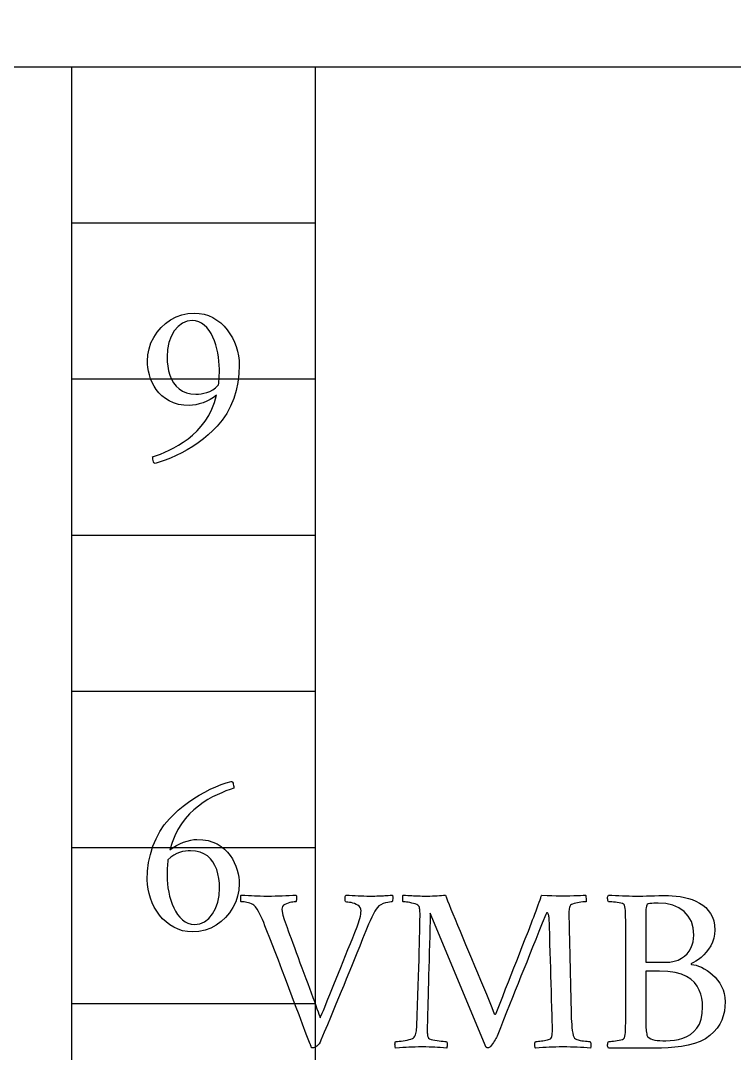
# Model space of a CAD drawing. Header units: millimetres. Extents: x -60 to 60, y -60 to 76.
# Drawn here: x -28.29 to -17.8, y -14.5 to 0.68 of the extents above; entities that cross this region are included whole.
import ezdxf

# ---------------------------------------------------------------- set-up
doc = ezdxf.new("R2010")
doc.units = ezdxf.units.MM
for name, color, linetype in [('CUT_OUTER', 1, 'Continuous'), ('ENGRAVE', 7, 'Continuous'), ('TEXT', 5, 'Continuous')]:
    doc.layers.add(name, color=color, linetype=linetype)

msp = doc.modelspace()

# ---------------------------------------------------------------- linework, layer by layer
at = {"layer": 'CUT_OUTER'}
msp.add_arc((0, -0.0001), 59.9999, 176.771323, 2.429054, dxfattribs=at)
at = {"layer": 'ENGRAVE'}
for points in [[(-40.5, 0), (40.5, 0)], [(-27.54, 0), (-27.54, -27.54), (27.54, -27.54), (27.54, 0)], [(-27.54, 0), (-23.9598, 0)], [(-23.9598, 0), (-23.9598, -23.9598), (23.9598, -23.9598), (23.9598, 0)], [(-27.54, -2.295), (-23.9598, -2.295)], [(-27.54, -4.59), (-23.9598, -4.59)], [(-27.54, -6.885), (-23.9598, -6.885)], [(-27.54, -9.18), (-23.9598, -9.18)], [(-27.54, -11.475), (-23.9598, -11.475)], [(-27.54, -13.77), (-23.9598, -13.77)]]:
    msp.add_lwpolyline(points, dxfattribs=at)
for radius in [58.8, 58.8, 57.225, 54.3, 54.3, 51.99, 47.7, 47.7, 45.18, 40.5, 40.5]:
    msp.add_circle((0, 0), radius, dxfattribs=at)
at = {"layer": 'TEXT'}
for points in [[(-26.3458, -5.7347), (-26.2903, -5.7157), (-26.2311, -5.6931), (-26.1682, -5.6672), (-26.1016, -5.6377), (-26.033, -5.6039), (-25.9643, -5.5649), (-25.8953, -5.5208), (-25.8261, -5.4714), (-25.7585, -5.4161), (-25.694, -5.354), (-25.6329, -5.2853), (-25.5749, -5.2098), (-25.5222, -5.1268), (-25.4766, -5.0353), (-25.4382, -4.9353), (-25.4069, -4.827), (-25.4518, -4.8613), (-25.5, -4.8915), (-25.5514, -4.9176), (-25.6061, -4.9396), (-25.6608, -4.957), (-25.7122, -4.9694), (-25.7604, -4.9769), (-25.8053, -4.9794), (-25.8901, -4.9753), (-25.9677, -4.963), (-26.0382, -4.9424), (-26.1016, -4.9136), (-26.1583, -4.8784), (-26.209, -4.8387), (-26.2536, -4.7944), (-26.2921, -4.7455), (-26.325, -4.6938), (-26.3528, -4.6407), (-26.3753, -4.5864), (-26.3926, -4.5307), (-26.4055, -4.4758), (-26.4147, -4.4238), (-26.4202, -4.3745), (-26.4221, -4.328), (-26.4163, -4.2347), (-26.3991, -4.1453), (-26.3704, -4.0597), (-26.3302, -3.9781), (-26.2803, -3.9022), (-26.2224, -3.8339), (-26.1565, -3.7731), (-26.0825, -3.72), (-26.0024, -3.6768), (-25.9179, -3.6459), (-25.8292, -3.6274), (-25.736, -3.6212), (-25.6617, -3.6255), (-25.591, -3.6381), (-25.5239, -3.6592), (-25.4606, -3.6888), (-25.4014, -3.7253), (-25.3467, -3.7672), (-25.2966, -3.8145), (-25.251, -3.8672), (-25.2103, -3.9243), (-25.1748, -3.9846), (-25.1444, -4.0482), (-25.1193, -4.115), (-25.0996, -4.1833), (-25.0855, -4.2514), (-25.0771, -4.3193), (-25.0743, -4.3869), (-25.0794, -4.5151), (-25.0946, -4.6399), (-25.1201, -4.7611), (-25.1557, -4.8789), (-25.2015, -4.9913), (-25.2575, -5.0963), (-25.3236, -5.194), (-25.4, -5.2843), (-25.4615, -5.3488), (-25.5282, -5.4108), (-25.6001, -5.4701), (-25.6771, -5.5268), (-25.7572, -5.5802), (-25.8378, -5.6295), (-25.9191, -5.6746), (-26.0011, -5.7157), (-26.082, -5.7521), (-26.16, -5.7837), (-26.2353, -5.8102), (-26.3077, -5.8317), (-26.3188, -5.8291), (-26.3276, -5.8213), (-26.3344, -5.8083), (-26.3389, -5.7902), (-26.3419, -5.7711), (-26.3441, -5.7555), (-26.3454, -5.7434), (-26.3458, -5.7347)], [(-25.3792, -4.678), (-25.3759, -4.65), (-25.3731, -4.6217), (-25.3707, -4.5929), (-25.3688, -4.5636), (-25.3673, -4.5342), (-25.3662, -4.5047), (-25.3655, -4.4753), (-25.3653, -4.4458), (-25.3668, -4.388), (-25.3714, -4.3289), (-25.379, -4.2685), (-25.3896, -4.2068), (-25.4032, -4.1455), (-25.4199, -4.0864), (-25.4396, -4.0294), (-25.4623, -3.9746), (-25.4883, -3.9234), (-25.5178, -3.8772), (-25.5507, -3.8359), (-25.5871, -3.7997), (-25.6267, -3.7701), (-25.6693, -3.749), (-25.715, -3.7363), (-25.7638, -3.7321), (-25.8401, -3.7416), (-25.9097, -3.7702), (-25.9726, -3.8179), (-26.0288, -3.8846), (-26.075, -3.9655), (-26.1081, -4.0561), (-26.1279, -4.1561), (-26.1345, -4.2657), (-26.1319, -4.3357), (-26.1241, -4.4038), (-26.1111, -4.47), (-26.0929, -4.5342), (-26.0689, -4.5943), (-26.0383, -4.6481), (-26.0013, -4.6956), (-25.9578, -4.7369), (-25.9073, -4.7702), (-25.8495, -4.794), (-25.7843, -4.8083), (-25.7118, -4.8131), (-25.6744, -4.8117), (-25.6351, -4.8075), (-25.5939, -4.8004), (-25.5507, -4.7906), (-25.5068, -4.7751), (-25.4636, -4.7512), (-25.4211, -4.7188), (-25.3792, -4.678)], [(-25.6945, -11.3586), (-25.6097, -11.3627), (-25.5321, -11.375), (-25.4616, -11.3956), (-25.3982, -11.4244), (-25.3415, -11.4596), (-25.2908, -11.4993), (-25.2462, -11.5436), (-25.2077, -11.5924), (-25.1746, -11.6442), (-25.1466, -11.6972), (-25.1235, -11.7516), (-25.1055, -11.8072), (-25.0918, -11.8621), (-25.0821, -11.9142), (-25.0762, -11.9635), (-25.0743, -12.0099), (-25.08, -12.1019), (-25.0972, -12.1905), (-25.1259, -12.276), (-25.1661, -12.3581), (-25.2159, -12.4348), (-25.2735, -12.5036), (-25.3389, -12.5647), (-25.4121, -12.618), (-25.4917, -12.6612), (-25.5762, -12.692), (-25.6658, -12.7106), (-25.7603, -12.7167), (-25.8347, -12.7125), (-25.9054, -12.6998), (-25.9724, -12.6787), (-26.0357, -12.6492), (-26.095, -12.6127), (-26.1496, -12.5708), (-26.1998, -12.5235), (-26.2454, -12.4707), (-26.2862, -12.4137), (-26.322, -12.3534), (-26.3529, -12.2898), (-26.3787, -12.223), (-26.3992, -12.1547), (-26.4138, -12.0866), (-26.4226, -12.0187), (-26.4255, -11.951), (-26.4203, -11.8228), (-26.4047, -11.6981), (-26.3787, -11.5768), (-26.3424, -11.459), (-26.296, -11.3467), (-26.2402, -11.2416), (-26.1748, -11.144), (-26.0998, -11.0537), (-26.0369, -10.9891), (-25.9695, -10.9272), (-25.8975, -10.8679), (-25.8209, -10.8111), (-25.7417, -10.7577), (-25.6615, -10.7081), (-25.5806, -10.6624), (-25.4987, -10.6206), (-25.4178, -10.5835), (-25.3398, -10.5522), (-25.2645, -10.5264), (-25.1921, -10.5062), (-25.181, -10.5087), (-25.1722, -10.5162), (-25.1654, -10.5287), (-25.1609, -10.5461), (-25.1579, -10.5646), (-25.1557, -10.5803), (-25.1544, -10.5932), (-25.154, -10.6033), (-25.2095, -10.6223), (-25.2687, -10.6448), (-25.3316, -10.6708), (-25.3982, -10.7003), (-25.4668, -10.734), (-25.5355, -10.773), (-25.6045, -10.8172), (-25.6737, -10.8666), (-25.7412, -10.9219), (-25.8053, -10.9839), (-25.866, -11.0527), (-25.9231, -11.1282), (-25.9753, -11.2112), (-26.021, -11.3027), (-26.0602, -11.4026), (-26.0929, -11.511), (-26.0466, -11.4767), (-25.9976, -11.4465), (-25.9461, -11.4204), (-25.892, -11.3984), (-25.838, -11.381), (-25.7871, -11.3685), (-25.7393, -11.3611), (-25.6945, -11.3586)], [(-26.1206, -11.66), (-26.1239, -11.6879), (-26.1267, -11.7163), (-26.1291, -11.7451), (-26.131, -11.7743), (-26.1325, -11.8038), (-26.1336, -11.8332), (-26.1343, -11.8627), (-26.1345, -11.8921), (-26.133, -11.9499), (-26.1284, -12.0091), (-26.1208, -12.0695), (-26.1102, -12.1312), (-26.0965, -12.1925), (-26.0795, -12.2516), (-26.0592, -12.3085), (-26.0357, -12.3633), (-26.009, -12.4145), (-25.979, -12.4608), (-25.9458, -12.502), (-25.9093, -12.5383), (-25.8696, -12.5679), (-25.827, -12.589), (-25.7813, -12.6016), (-25.7326, -12.6059), (-25.6548, -12.5963), (-25.5845, -12.5677), (-25.5214, -12.5201), (-25.4658, -12.4534), (-25.4203, -12.3724), (-25.3878, -12.2819), (-25.3683, -12.1819), (-25.3619, -12.0723), (-25.3646, -12.0008), (-25.3727, -11.932), (-25.3862, -11.8657), (-25.4052, -11.802), (-25.43, -11.7427), (-25.461, -11.6894), (-25.4984, -11.6422), (-25.542, -11.6011), (-25.5925, -11.5677), (-25.6503, -11.5439), (-25.7155, -11.5296), (-25.788, -11.5249), (-25.8254, -11.5263), (-25.8647, -11.5305), (-25.9059, -11.5375), (-25.9491, -11.5474), (-25.993, -11.5629), (-26.0362, -11.5868), (-26.0787, -11.6192), (-26.1206, -11.66)], [(-24.6561, -12.1901), (-24.6011, -12.1898), (-24.547, -12.1888), (-24.4937, -12.1872), (-24.4413, -12.1849), (-24.3896, -12.1824), (-24.3382, -12.1801), (-24.2873, -12.1781), (-24.2369, -12.1762), (-24.234, -12.1848), (-24.2321, -12.1966), (-24.2314, -12.2116), (-24.2317, -12.2299), (-24.2331, -12.2476), (-24.2356, -12.2607), (-24.2392, -12.2692), (-24.2438, -12.2732), (-24.253, -12.2738), (-24.2668, -12.2754), (-24.2851, -12.2781), (-24.3079, -12.2819), (-24.3327, -12.2871), (-24.3569, -12.294), (-24.3803, -12.3027), (-24.4032, -12.3131), (-24.4229, -12.326), (-24.437, -12.3421), (-24.4454, -12.3615), (-24.4482, -12.3841), (-24.4443, -12.4192), (-24.4326, -12.469), (-24.4132, -12.5335), (-24.3859, -12.6128), (-24.3708, -12.654), (-24.3534, -12.7016), (-24.3336, -12.7554), (-24.3114, -12.8155), (-24.2875, -12.8803), (-24.2624, -12.9484), (-24.2363, -13.0198), (-24.2092, -13.0944), (-24.1813, -13.1706), (-24.1533, -13.2468), (-24.125, -13.3231), (-24.0966, -13.3993), (-24.0686, -13.474), (-24.042, -13.5457), (-24.0167, -13.6143), (-23.9926, -13.6799), (-23.9703, -13.7411), (-23.9502, -13.7964), (-23.9322, -13.8459), (-23.9164, -13.8895), (-23.9033, -13.9256), (-23.8934, -13.9523), (-23.8868, -13.9698), (-23.8835, -13.9779), (-23.8781, -13.9661), (-23.8688, -13.9445), (-23.8556, -13.9132), (-23.8384, -13.8722), (-23.8182, -13.8232), (-23.7956, -13.7678), (-23.7706, -13.7062), (-23.7432, -13.6383), (-23.7138, -13.5655), (-23.683, -13.4889), (-23.6506, -13.4087), (-23.6167, -13.3248), (-23.5819, -13.2387), (-23.547, -13.152), (-23.5118, -13.0646), (-23.4764, -12.9766), (-23.4414, -12.8895), (-23.4075, -12.8051), (-23.3747, -12.7232), (-23.343, -12.644), (-23.3313, -12.6141), (-23.3205, -12.5833), (-23.3105, -12.5517), (-23.3014, -12.5192), (-23.2938, -12.4876), (-23.2884, -12.4586), (-23.2852, -12.4322), (-23.2841, -12.4084), (-23.287, -12.3824), (-23.2958, -12.3599), (-23.3104, -12.3408), (-23.3309, -12.3252), (-23.3547, -12.3124), (-23.3794, -12.3018), (-23.4049, -12.2934), (-23.4313, -12.2871), (-23.4561, -12.2826), (-23.4768, -12.2793), (-23.4934, -12.2774), (-23.5058, -12.2767), (-23.5119, -12.2712), (-23.5162, -12.2616), (-23.5188, -12.2478), (-23.5197, -12.2299), (-23.5188, -12.2116), (-23.5162, -12.1966), (-23.5119, -12.1848), (-23.5058, -12.1762), (-23.4597, -12.1781), (-23.4149, -12.1801), (-23.3714, -12.1824), (-23.3291, -12.1849), (-23.2869, -12.1872), (-23.2434, -12.1888), (-23.1986, -12.1898), (-23.1524, -12.1901), (-23.1146, -12.19), (-23.081, -12.1897), (-23.0514, -12.1891), (-23.026, -12.1884), (-23.0027, -12.1874), (-22.9796, -12.1862), (-22.9568, -12.1848), (-22.9342, -12.1832), (-22.9103, -12.1814), (-22.8839, -12.1797), (-22.8549, -12.178), (-22.8233, -12.1762), (-22.8205, -12.1849), (-22.819, -12.197), (-22.8187, -12.2126), (-22.8198, -12.2317), (-22.8218, -12.2499), (-22.8242, -12.2629), (-22.827, -12.2706), (-22.8302, -12.2732), (-22.844, -12.2743), (-22.8644, -12.2776), (-22.8916, -12.283), (-22.9255, -12.2906), (-22.9609, -12.3014), (-22.9926, -12.3166), (-23.0207, -12.336), (-23.045, -12.3599), (-23.0618, -12.3816), (-23.081, -12.4123), (-23.1025, -12.4518), (-23.1264, -12.5002), (-23.1508, -12.5525), (-23.1737, -12.6037), (-23.195, -12.6538), (-23.2148, -12.7029), (-23.2606, -12.8166), (-23.3044, -12.9255), (-23.3463, -13.0296), (-23.3863, -13.129), (-23.4251, -13.2252), (-23.4634, -13.3196), (-23.5013, -13.4123), (-23.5387, -13.5032), (-23.5763, -13.5942), (-23.6145, -13.6868), (-23.6534, -13.7813), (-23.6929, -13.8774), (-23.7341, -13.977), (-23.7778, -14.0818), (-23.8242, -14.1918), (-23.8731, -14.307), (-23.8873, -14.3373), (-23.9021, -14.3625), (-23.9176, -14.3824), (-23.9337, -14.3971), (-23.9503, -14.4077), (-23.9671, -14.4153), (-23.9841, -14.4198), (-24.0013, -14.4214), (-24.0063, -14.42), (-24.0108, -14.4157), (-24.0149, -14.4087), (-24.0186, -14.3988), (-24.0221, -14.3883), (-24.0255, -14.3794), (-24.029, -14.3719), (-24.0325, -14.3659), (-24.0887, -14.2177), (-24.1429, -14.0745), (-24.1952, -13.9362), (-24.2455, -13.8029), (-24.2951, -13.6716), (-24.3452, -13.5392), (-24.3956, -13.4057), (-24.4465, -13.2711), (-24.4992, -13.1325), (-24.5552, -12.987), (-24.6144, -12.8345), (-24.6769, -12.6752), (-24.6959, -12.6262), (-24.7146, -12.5799), (-24.7331, -12.5361), (-24.7514, -12.495), (-24.7701, -12.456), (-24.7899, -12.4188), (-24.8108, -12.3832), (-24.8328, -12.3495), (-24.8432, -12.3363), (-24.8571, -12.3243), (-24.8744, -12.3137), (-24.8952, -12.3044), (-24.9176, -12.2964), (-24.9398, -12.2897), (-24.9618, -12.2843), (-24.9835, -12.2802), (-25.0038, -12.2771), (-25.0212, -12.275), (-25.0358, -12.2737), (-25.0476, -12.2732), (-25.0491, -12.2703), (-25.0502, -12.2616), (-25.0509, -12.2469), (-25.0511, -12.2265), (-25.0509, -12.2058), (-25.0502, -12.1905), (-25.0491, -12.1807), (-25.0476, -12.1762), (-24.9912, -12.1781), (-24.9398, -12.1801), (-24.8933, -12.1824), (-24.8519, -12.1849), (-24.8104, -12.1872), (-24.764, -12.1888), (-24.7125, -12.1898), (-24.6561, -12.1901)], [(-22.3174, -12.1901), (-22.2754, -12.1898), (-22.236, -12.1888), (-22.1992, -12.1872), (-22.165, -12.1849), (-22.1327, -12.1824), (-22.1018, -12.1801), (-22.0721, -12.1781), (-22.0437, -12.1762), (-22.0311, -12.2137), (-22.0138, -12.2603), (-21.9921, -12.3159), (-21.9658, -12.3807), (-21.9359, -12.4531), (-21.9034, -12.5318), (-21.8683, -12.6168), (-21.8306, -12.7081), (-21.7909, -12.8039), (-21.7497, -12.9025), (-21.7069, -13.004), (-21.6626, -13.1082), (-21.6178, -13.2138), (-21.5734, -13.3192), (-21.5294, -13.4243), (-21.4859, -13.5292), (-21.4435, -13.6322), (-21.4028, -13.7315), (-21.3638, -13.8271), (-21.3265, -13.919), (-21.3244, -13.922), (-21.3213, -13.9242), (-21.3174, -13.9255), (-21.3127, -13.9259), (-21.3079, -13.925), (-21.304, -13.9224), (-21.301, -13.9181), (-21.2988, -13.9121), (-21.2499, -13.787), (-21.2035, -13.6682), (-21.1598, -13.5557), (-21.1186, -13.4495), (-21.0787, -13.3464), (-21.0385, -13.2434), (-20.9981, -13.1403), (-20.9575, -13.0372), (-20.9159, -12.9314), (-20.8722, -12.8202), (-20.8266, -12.7036), (-20.7791, -12.5816), (-20.7633, -12.5409), (-20.7471, -12.4985), (-20.7304, -12.4543), (-20.7133, -12.4084), (-20.6966, -12.3631), (-20.6812, -12.3209), (-20.6672, -12.2817), (-20.6544, -12.2455), (-20.6438, -12.2152), (-20.6362, -12.1936), (-20.6316, -12.1806), (-20.6301, -12.1762), (-20.5524, -12.1808), (-20.482, -12.184), (-20.419, -12.186), (-20.3633, -12.1866), (-20.3169, -12.1864), (-20.2676, -12.1858), (-20.2156, -12.1847), (-20.1607, -12.1832), (-20.1075, -12.1814), (-20.0606, -12.1797), (-20.02, -12.178), (-19.9857, -12.1762), (-19.984, -12.1821), (-19.9822, -12.1927), (-19.9805, -12.2081), (-19.9788, -12.2282), (-19.9772, -12.2479), (-19.9762, -12.262), (-19.9755, -12.2704), (-19.9753, -12.2732), (-19.9893, -12.2737), (-20.0069, -12.275), (-20.0282, -12.2771), (-20.0533, -12.2802), (-20.0798, -12.2841), (-20.1057, -12.2888), (-20.1309, -12.2945), (-20.1555, -12.301), (-20.1773, -12.3081), (-20.1944, -12.3157), (-20.2068, -12.3237), (-20.2144, -12.3321), (-20.2191, -12.3451), (-20.223, -12.3599), (-20.2261, -12.3763), (-20.2282, -12.3945), (-20.2297, -12.4131), (-20.2308, -12.4309), (-20.2315, -12.4478), (-20.2317, -12.4638), (-20.23, -12.5127), (-20.2282, -12.5729), (-20.2265, -12.6444), (-20.2248, -12.7271), (-20.2229, -12.8182), (-20.2209, -12.9146), (-20.2186, -13.0165), (-20.2161, -13.1238), (-20.2135, -13.2335), (-20.2109, -13.3425), (-20.2083, -13.4509), (-20.2057, -13.5587), (-20.2032, -13.663), (-20.2009, -13.7613), (-20.1989, -13.8536), (-20.197, -13.9398), (-20.1951, -13.9876), (-20.1927, -14.0342), (-20.1899, -14.0794), (-20.1866, -14.1234), (-20.1821, -14.165), (-20.1754, -14.2031), (-20.1665, -14.2377), (-20.1555, -14.2689), (-20.1477, -14.2803), (-20.1347, -14.2901), (-20.1165, -14.2985), (-20.0931, -14.3053), (-20.067, -14.3109), (-20.0407, -14.3157), (-20.0142, -14.3196), (-19.9874, -14.3226), (-19.9631, -14.3249), (-19.9437, -14.3265), (-19.9293, -14.3275), (-19.9199, -14.3278), (-19.9139, -14.3405), (-19.9099, -14.3542), (-19.9078, -14.3691), (-19.9077, -14.385), (-19.9087, -14.3998), (-19.9099, -14.4114), (-19.9113, -14.4197), (-19.9129, -14.4248), (-19.9628, -14.4215), (-20.0121, -14.4183), (-20.0607, -14.4154), (-20.1087, -14.4127), (-20.1573, -14.4104), (-20.2079, -14.4088), (-20.2604, -14.4078), (-20.3148, -14.4075), (-20.3718, -14.4078), (-20.4248, -14.4088), (-20.474, -14.4104), (-20.5193, -14.4127), (-20.5645, -14.4154), (-20.6137, -14.4183), (-20.6667, -14.4215), (-20.7237, -14.4248), (-20.7254, -14.4196), (-20.7271, -14.411), (-20.7289, -14.3988), (-20.7306, -14.3833), (-20.7315, -14.3668), (-20.7306, -14.3521), (-20.728, -14.3391), (-20.7237, -14.3278), (-20.7118, -14.3275), (-20.6968, -14.3265), (-20.6788, -14.3249), (-20.6578, -14.3226), (-20.6353, -14.3198), (-20.6128, -14.3166), (-20.5903, -14.3129), (-20.5678, -14.3088), (-20.5468, -14.3043), (-20.5288, -14.2997), (-20.5138, -14.2948), (-20.5019, -14.2897), (-20.4939, -14.2821), (-20.4872, -14.2698), (-20.4818, -14.2527), (-20.4777, -14.2308), (-20.4746, -14.2074), (-20.4725, -14.1858), (-20.4712, -14.1658), (-20.4707, -14.1477), (-20.471, -14.1272), (-20.4716, -14.1039), (-20.4727, -14.0778), (-20.4742, -14.0489), (-20.4757, -14.02), (-20.4768, -13.9939), (-20.4775, -13.9706), (-20.4777, -13.9502), (-20.4811, -13.8284), (-20.4846, -13.7089), (-20.4881, -13.5919), (-20.4915, -13.4772), (-20.495, -13.3631), (-20.4985, -13.2477), (-20.5019, -13.131), (-20.5054, -13.013), (-20.5091, -12.892), (-20.5132, -12.7665), (-20.5177, -12.6365), (-20.5227, -12.5019), (-20.5232, -12.4956), (-20.5245, -12.4872), (-20.5266, -12.4766), (-20.5296, -12.4638), (-20.5338, -12.4517), (-20.5392, -12.443), (-20.5459, -12.4378), (-20.5539, -12.4361), (-20.5576, -12.4376), (-20.5617, -12.4422), (-20.5662, -12.4497), (-20.5712, -12.4603), (-20.6222, -12.5879), (-20.6713, -12.7107), (-20.7184, -12.8287), (-20.7635, -12.9419), (-20.8074, -13.0518), (-20.8506, -13.1598), (-20.8931, -13.2658), (-20.935, -13.3698), (-20.9767, -13.4733), (-21.0186, -13.5777), (-21.0607, -13.6829), (-21.1031, -13.7891), (-21.1463, -13.8977), (-21.191, -14.0104), (-21.2372, -14.1272), (-21.285, -14.2481), (-21.2895, -14.2568), (-21.2962, -14.2689), (-21.3051, -14.2845), (-21.3161, -14.3036), (-21.3284, -14.324), (-21.3408, -14.3438), (-21.3535, -14.363), (-21.3664, -14.3815), (-21.379, -14.3977), (-21.3911, -14.4097), (-21.4024, -14.4176), (-21.4131, -14.4214), (-21.4173, -14.4224), (-21.4227, -14.4222), (-21.4294, -14.4207), (-21.4374, -14.4179), (-21.4391, -14.4164), (-21.4409, -14.4153), (-21.4426, -14.4147), (-21.4443, -14.4144), (-22.2689, -12.4396), (-22.2709, -12.5513), (-22.2733, -12.6648), (-22.2761, -12.78), (-22.2793, -12.8969), (-22.2827, -13.0138), (-22.2858, -13.129), (-22.2887, -13.2425), (-22.2915, -13.3542), (-22.2941, -13.4624), (-22.2967, -13.5651), (-22.2992, -13.6625), (-22.3018, -13.7544), (-22.3043, -13.8393), (-22.3066, -13.9155), (-22.3087, -13.9831), (-22.3105, -14.042), (-22.312, -14.0904), (-22.3131, -14.1264), (-22.3138, -14.1501), (-22.314, -14.1615), (-22.3138, -14.174), (-22.3131, -14.1871), (-22.312, -14.2008), (-22.3105, -14.2152), (-22.3086, -14.2294), (-22.3062, -14.2425), (-22.3034, -14.2545), (-22.3001, -14.2655), (-22.2918, -14.2769), (-22.2772, -14.2871), (-22.2563, -14.296), (-22.2291, -14.3036), (-22.1987, -14.31), (-22.168, -14.3153), (-22.1372, -14.3195), (-22.1061, -14.3226), (-22.0779, -14.3249), (-22.0559, -14.3265), (-22.0398, -14.3275), (-22.0299, -14.3278), (-22.024, -14.3363), (-22.0203, -14.3477), (-22.0188, -14.3622), (-22.0195, -14.3798), (-22.0212, -14.3969), (-22.0229, -14.4101), (-22.0247, -14.4194), (-22.0264, -14.4248), (-22.0749, -14.4215), (-22.12, -14.4183), (-22.1615, -14.4154), (-22.1996, -14.4127), (-22.2384, -14.4104), (-22.2819, -14.4088), (-22.3302, -14.4078), (-22.3833, -14.4075), (-22.4398, -14.4078), (-22.4915, -14.4088), (-22.5385, -14.4104), (-22.5808, -14.4127), (-22.623, -14.4154), (-22.67, -14.4183), (-22.7217, -14.4215), (-22.7782, -14.4248), (-22.78, -14.4196), (-22.7817, -14.411), (-22.7834, -14.3988), (-22.7852, -14.3833), (-22.786, -14.3668), (-22.7852, -14.3521), (-22.7826, -14.3391), (-22.7782, -14.3278), (-22.7654, -14.3274), (-22.7475, -14.3261), (-22.7247, -14.3239), (-22.6968, -14.3209), (-22.6666, -14.317), (-22.6366, -14.3122), (-22.6069, -14.3066), (-22.5773, -14.3001), (-22.5507, -14.2927), (-22.5297, -14.2845), (-22.5143, -14.2754), (-22.5045, -14.2655), (-22.4935, -14.2478), (-22.4846, -14.2295), (-22.4779, -14.2106), (-22.4734, -14.191), (-22.4701, -14.1701), (-22.4673, -14.1472), (-22.4649, -14.1224), (-22.463, -14.0957), (-22.4579, -13.9448), (-22.453, -13.7969), (-22.4483, -13.652), (-22.4439, -13.5101), (-22.4398, -13.3734), (-22.4361, -13.2438), (-22.4329, -13.1213), (-22.43, -13.006), (-22.4276, -12.8995), (-22.4253, -12.8033), (-22.4232, -12.7176), (-22.4214, -12.6422), (-22.4199, -12.5793), (-22.4188, -12.5309), (-22.4181, -12.497), (-22.4179, -12.4777), (-22.418, -12.4588), (-22.4183, -12.4404), (-22.4189, -12.4224), (-22.4196, -12.4049), (-22.4211, -12.388), (-22.4235, -12.372), (-22.4271, -12.3568), (-22.4318, -12.3425), (-22.4379, -12.3325), (-22.4495, -12.3231), (-22.4665, -12.3143), (-22.4889, -12.3062), (-22.5143, -12.2988), (-22.54, -12.2923), (-22.5662, -12.2867), (-22.5929, -12.2819), (-22.6177, -12.2781), (-22.6384, -12.2754), (-22.6549, -12.2738), (-22.6674, -12.2732), (-22.6689, -12.2703), (-22.67, -12.2616), (-22.6706, -12.2469), (-22.6708, -12.2265), (-22.6706, -12.2058), (-22.67, -12.1905), (-22.6689, -12.1807), (-22.6674, -12.1762), (-22.6295, -12.178), (-22.5955, -12.1797), (-22.5654, -12.1814), (-22.5392, -12.1832), (-22.5149, -12.1848), (-22.4907, -12.1862), (-22.4664, -12.1874), (-22.4422, -12.1884), (-22.4162, -12.1891), (-22.3867, -12.1897), (-22.3538, -12.19), (-22.3174, -12.1901)], [(-18.7696, -12.1832), (-18.712, -12.1848), (-18.6535, -12.1897), (-18.5942, -12.1978), (-18.534, -12.2091), (-18.4746, -12.2241), (-18.4179, -12.2429), (-18.3638, -12.2657), (-18.3122, -12.2923), (-18.2644, -12.3234), (-18.2213, -12.3594), (-18.183, -12.4005), (-18.1494, -12.4465), (-18.1221, -12.498), (-18.1026, -12.5556), (-18.0909, -12.6193), (-18.087, -12.689), (-18.0908, -12.7516), (-18.1022, -12.8111), (-18.1211, -12.8677), (-18.1477, -12.9211), (-18.1793, -12.9707), (-18.2135, -13.0156), (-18.2503, -13.0556), (-18.2897, -13.0909), (-18.329, -13.1212), (-18.3655, -13.1464), (-18.3992, -13.1663), (-18.43, -13.181), (-18.4339, -13.1845), (-18.4352, -13.1879), (-18.4339, -13.1914), (-18.43, -13.1949), (-18.3976, -13.1988), (-18.3625, -13.207), (-18.3248, -13.2195), (-18.2845, -13.2364), (-18.243, -13.2575), (-18.2018, -13.2828), (-18.1608, -13.3121), (-18.1199, -13.3456), (-18.0811, -13.3829), (-18.0459, -13.424), (-18.0144, -13.4687), (-17.9866, -13.5171), (-17.9638, -13.5688), (-17.9476, -13.6236), (-17.9378, -13.6814), (-17.9346, -13.7423), (-17.9377, -13.8137), (-17.9471, -13.8826), (-17.9628, -13.9489), (-17.9848, -14.0125), (-18.0146, -14.0736), (-18.0537, -14.1321), (-18.1021, -14.1879), (-18.1598, -14.2412), (-18.2252, -14.2876), (-18.3001, -14.3265), (-18.3846, -14.3578), (-18.4785, -14.3815), (-18.5771, -14.3992), (-18.6752, -14.4123), (-18.7728, -14.4208), (-18.8701, -14.4248), (-19.6496, -14.4248), (-19.6556, -14.4166), (-19.6596, -14.4058), (-19.6616, -14.3923), (-19.6617, -14.3763), (-19.6603, -14.3603), (-19.6578, -14.3469), (-19.6543, -14.336), (-19.6496, -14.3278), (-19.6371, -14.3275), (-19.6202, -14.3265), (-19.5989, -14.3249), (-19.5734, -14.3226), (-19.546, -14.3195), (-19.5193, -14.3153), (-19.4932, -14.31), (-19.4677, -14.3036), (-19.4455, -14.2964), (-19.4292, -14.2888), (-19.4187, -14.2808), (-19.414, -14.2724), (-19.4078, -14.2501), (-19.4032, -14.2247), (-19.4, -14.1964), (-19.3984, -14.165), (-19.3977, -14.1314), (-19.3971, -14.0965), (-19.3968, -14.0604), (-19.3967, -14.0229), (-19.3967, -12.5781), (-19.3968, -12.5406), (-19.3971, -12.5041), (-19.3977, -12.4687), (-19.3984, -12.4344), (-19.4, -12.4022), (-19.4032, -12.3733), (-19.4078, -12.3476), (-19.414, -12.3252), (-19.4187, -12.3155), (-19.4292, -12.307), (-19.4455, -12.2999), (-19.4677, -12.294), (-19.4932, -12.2892), (-19.5193, -12.2849), (-19.546, -12.2814), (-19.5734, -12.2784), (-19.5989, -12.2762), (-19.6202, -12.2745), (-19.6371, -12.2736), (-19.6496, -12.2732), (-19.6543, -12.265), (-19.6578, -12.2542), (-19.6603, -12.2408), (-19.6617, -12.2247), (-19.6616, -12.2087), (-19.6596, -12.1953), (-19.6556, -12.1845), (-19.6496, -12.1762), (-19.5979, -12.1781), (-19.5465, -12.1801), (-19.4956, -12.1824), (-19.4452, -12.1849), (-19.3952, -12.1872), (-19.3456, -12.1888), (-19.2964, -12.1898), (-19.2477, -12.1901), (-19.1966, -12.1899), (-19.1438, -12.1892), (-19.0892, -12.1881), (-19.0329, -12.1866), (-18.9736, -12.1851), (-18.9099, -12.184), (-18.8419, -12.1834), (-18.7696, -12.1832)], [(-19.1022, -13.1637), (-18.8215, -13.1637), (-18.749, -13.16), (-18.6838, -13.149), (-18.626, -13.1305), (-18.5756, -13.1048), (-18.5319, -13.0733), (-18.4946, -13.0376), (-18.4635, -12.9979), (-18.4387, -12.9541), (-18.4197, -12.9078), (-18.4062, -12.8609), (-18.3981, -12.8134), (-18.3954, -12.7652), (-18.4044, -12.659), (-18.4313, -12.5656), (-18.4763, -12.4849), (-18.5392, -12.417), (-18.6168, -12.3632), (-18.7059, -12.3248), (-18.8065, -12.3017), (-18.9186, -12.294), (-18.9362, -12.2943), (-18.958, -12.2949), (-18.9838, -12.296), (-19.0138, -12.2975), (-19.0425, -12.3005), (-19.0645, -12.3062), (-19.0798, -12.3144), (-19.0883, -12.3252), (-19.093, -12.341), (-19.0966, -12.3607), (-19.099, -12.3843), (-19.1005, -12.4118), (-19.1012, -12.4417), (-19.1018, -12.4725), (-19.1021, -12.5041), (-19.1022, -12.5366), (-19.1022, -12.5433), (-19.1022, -12.5496), (-19.1022, -12.5554), (-19.1022, -12.5608), (-19.1022, -12.566), (-19.1022, -12.5712), (-19.1022, -12.5764), (-19.1022, -12.5816)], [(-19.1022, -13.2919), (-19.1022, -14.0264), (-19.1021, -14.0401), (-19.1018, -14.0571), (-19.1012, -14.0774), (-19.1005, -14.1009), (-19.0993, -14.1257), (-19.0974, -14.1498), (-19.0949, -14.1733), (-19.0918, -14.1962), (-19.0881, -14.2167), (-19.084, -14.2334), (-19.0795, -14.2462), (-19.0745, -14.2551), (-19.0536, -14.2739), (-19.029, -14.2888), (-19.0007, -14.2999), (-18.9688, -14.307), (-18.9334, -14.3116), (-18.8947, -14.3148), (-18.8528, -14.3168), (-18.8077, -14.3174), (-18.7439, -14.315), (-18.6808, -14.3079), (-18.6183, -14.296), (-18.5565, -14.2793), (-18.4975, -14.2558), (-18.4435, -14.2234), (-18.3944, -14.1822), (-18.3503, -14.1321), (-18.314, -14.0715), (-18.288, -13.9991), (-18.2724, -13.9148), (-18.2672, -13.8185), (-18.2702, -13.755), (-18.2793, -13.6925), (-18.2945, -13.6311), (-18.3157, -13.5708), (-18.3455, -13.5135), (-18.3863, -13.4612), (-18.4382, -13.4139), (-18.5011, -13.3716), (-18.5772, -13.3367), (-18.6687, -13.3118), (-18.7755, -13.2969), (-18.8978, -13.2919)]]:
    msp.add_lwpolyline(points, close=True, dxfattribs=at)

doc.saveas('drawing.dxf')
